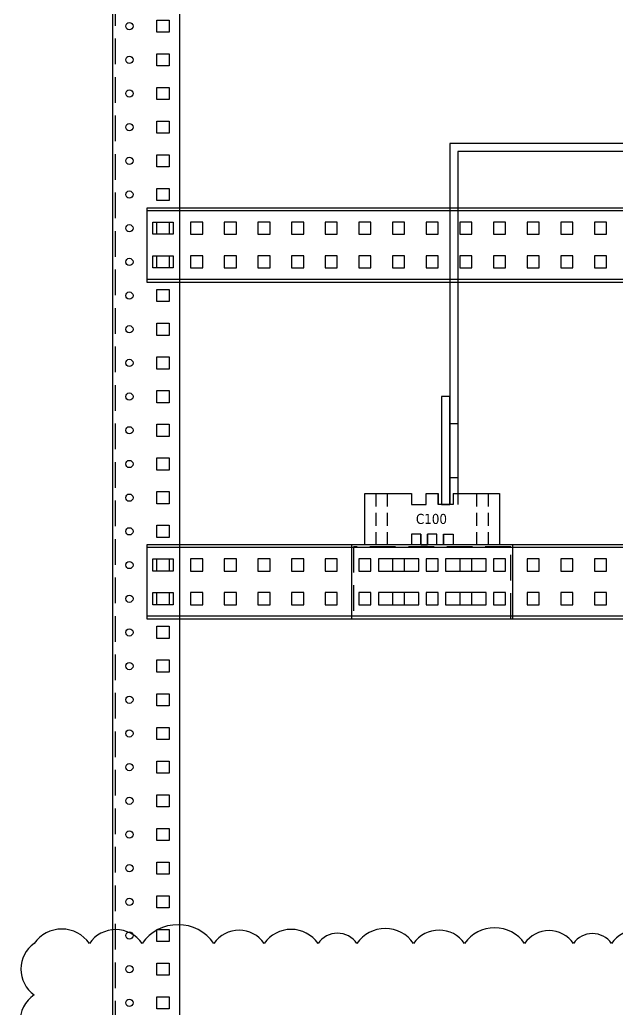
# Model space of a CAD drawing. Header units: millimetres. Extents: x 173893 to 258446, y -176540 to -123824.
# Drawn here: x 203326 to 203770, y -140446 to -139712 of the extents above; entities that cross this region are included whole.
import ezdxf

# ---------------------------------------------------------------- set-up
doc = ezdxf.new("R2010")
doc.units = ezdxf.units.MM
doc.header["$LTSCALE"] = 3
doc.linetypes.add('ACANSTGL', pattern=[0.11811, 0.07874, -0.03937])
doc.linetypes.add('HIDDEN', pattern=[9.525, 6.35, -3.175])
doc.layers.add('@.DM. NÉT CHÍNH', color=7, linetype='Continuous')
doc.styles.get("Standard").update_dxf_attribs({"font": 'arial.ttf'})

msp = doc.modelspace()

# ---------------------------------------------------------------- linework, layer by layer
at = {"color": 1, "linetype": 'ACANSTGL', "ltscale": 40}
for p, q in [((203590.87, -140101.4), (203590.87, -140063.4)), ((203599.37, -140101.4), (203599.37, -140063.4)), ((203665.87, -140101.4), (203665.87, -140063.4)), ((203674.37, -140101.4), (203674.37, -140063.4))]:
    msp.add_line(p, q, dxfattribs=at)
for points in [[(203639.62, -140071.4), (203645.62, -140071.4), (203645.62, -139991.4), (203639.62, -139991.4)], [(203572.62, -140156.4), (203692.62, -140156.4), (203692.62, -140101.4), (203572.62, -140101.4)], [(203592.62, -140120.9), (203622.62, -140120.9), (203622.62, -140111.9), (203592.62, -140111.9)], [(203642.62, -140120.9), (203672.62, -140120.9), (203672.62, -140111.9), (203642.62, -140111.9)], [(203592.62, -140145.9), (203622.62, -140145.9), (203622.62, -140136.9), (203592.62, -140136.9)], [(203642.62, -140145.9), (203672.62, -140145.9), (203672.62, -140136.9), (203642.62, -140136.9)]]:
    msp.add_lwpolyline(points, close=True)
at = {"color": 1}
for points in [[(203617.12, -140101.4), (203582.62, -140101.4), (203582.62, -140063.4), (203617.12, -140063.4)], [(203617.12, -140063.4), (203617.12, -140071.4), (203628.12, -140071.4), (203628.12, -140063.4)], [(203628.12, -140063.4), (203637.12, -140063.4)], [(203628.12, -140071.4), (203628.12, -140063.4), (203637.12, -140063.4), (203637.12, -140071.4)], [(203648.12, -140063.4), (203648.12, -140071.4), (203637.12, -140071.4), (203637.12, -140063.4)], [(203648.12, -140063.4), (203682.62, -140063.4), (203682.62, -140101.4), (203648.12, -140101.4)], [(203624.12, -140101.4), (203624.12, -140093.4), (203617.12, -140093.4), (203617.12, -140101.4)], [(203624.12, -140093.4), (203624.12, -140101.4), (203629.12, -140101.4), (203629.12, -140093.4)], [(203636.12, -140101.4), (203636.12, -140093.4), (203629.12, -140093.4), (203629.12, -140101.4)], [(203641.12, -140093.4), (203641.12, -140101.4), (203636.12, -140101.4), (203636.12, -140093.4)], [(203641.12, -140101.4), (203641.12, -140093.4), (203648.12, -140093.4), (203648.12, -140101.4)], [(203579.12, -140101.4), (203574.12, -140101.4)], [(203591.12, -140101.4), (203586.12, -140101.4)]]:
    msp.add_lwpolyline(points, dxfattribs=at)
at = {"linetype": 'HIDDEN'}
msp.add_lwpolyline([(203691.12, -140156.4), (203691.12, -140102.9), (203574.12, -140102.9), (203574.12, -140156.4)], dxfattribs=at)
at = {"layer": '@.DM. NÉT CHÍNH', "color": 1}
for p, q in [((204344.62, -139853.4), (203420.62, -139853.4)), ((204344.62, -139904.4), (203420.62, -139904.4)), ((204344.62, -140103.4), (203420.62, -140103.4)), ((204344.62, -140154.4), (203420.62, -140154.4))]:
    msp.add_line(p, q, dxfattribs=at)
at = {"layer": '@.DM. NÉT CHÍNH', "linetype": 'Continuous'}
for p, q in [((203645.62, -140011.4), (203651.62, -140011.4)), ((203645.62, -140011.4), (203651.62, -140011.4)), ((203645.62, -140051.4), (203651.62, -140051.4)), ((203645.62, -140051.4), (203651.62, -140051.4))]:
    msp.add_line(p, q, dxfattribs=at)
at = {"layer": '@.DM. NÉT CHÍNH'}
msp.add_lwpolyline([(204370.12, -139066.4), (203395.12, -139066.4), (203395.12, -141166.4), (204370.12, -141166.4)], close=True, dxfattribs=at)
at = {"layer": '@.DM. NÉT CHÍNH', "linetype": 'HIDDEN'}
msp.add_lwpolyline([(204368.12, -139068.4), (203397.12, -139068.4), (203397.12, -141164.4), (204368.12, -141164.4)], close=True, dxfattribs=at)
at = {"layer": '@.DM. NÉT CHÍNH'}
msp.add_lwpolyline([(203445.12, -141166.4), (203445.12, -139066.4)], dxfattribs=at)
at = {"layer": '@.DM. NÉT CHÍNH', "color": 2}
for points in [[(203437.12, -139711.9), (203437.12, -139720.9), (203428.12, -139720.9), (203428.12, -139711.9)], [(203437.12, -139736.9), (203437.12, -139745.9), (203428.12, -139745.9), (203428.12, -139736.9)], [(203437.12, -139761.9), (203437.12, -139770.9), (203428.12, -139770.9), (203428.12, -139761.9)], [(203437.12, -139786.9), (203437.12, -139795.9), (203428.12, -139795.9), (203428.12, -139786.9)], [(203437.12, -139811.9), (203437.12, -139820.9), (203428.12, -139820.9), (203428.12, -139811.9)], [(203437.12, -139836.9), (203437.12, -139845.9), (203428.12, -139845.9), (203428.12, -139836.9)], [(203437.12, -139861.9), (203437.12, -139870.9), (203428.12, -139870.9), (203428.12, -139861.9)], [(203437.12, -139886.9), (203437.12, -139895.9), (203428.12, -139895.9), (203428.12, -139886.9)], [(203437.12, -139911.9), (203437.12, -139920.9), (203428.12, -139920.9), (203428.12, -139911.9)], [(203437.12, -139936.9), (203437.12, -139945.9), (203428.12, -139945.9), (203428.12, -139936.9)], [(203437.12, -139961.9), (203437.12, -139970.9), (203428.12, -139970.9), (203428.12, -139961.9)], [(203437.12, -139986.9), (203437.12, -139995.9), (203428.12, -139995.9), (203428.12, -139986.9)], [(203437.12, -140011.9), (203437.12, -140020.9), (203428.12, -140020.9), (203428.12, -140011.9)], [(203437.12, -140036.9), (203437.12, -140045.9), (203428.12, -140045.9), (203428.12, -140036.9)], [(203437.12, -140061.9), (203437.12, -140070.9), (203428.12, -140070.9), (203428.12, -140061.9)], [(203437.12, -140086.9), (203437.12, -140095.9), (203428.12, -140095.9), (203428.12, -140086.9)], [(203437.12, -140111.9), (203437.12, -140120.9), (203428.12, -140120.9), (203428.12, -140111.9)], [(203437.12, -140136.9), (203437.12, -140145.9), (203428.12, -140145.9), (203428.12, -140136.9)], [(203437.12, -140161.9), (203437.12, -140170.9), (203428.12, -140170.9), (203428.12, -140161.9)], [(203437.12, -140186.9), (203437.12, -140195.9), (203428.12, -140195.9), (203428.12, -140186.9)], [(203437.12, -140211.9), (203437.12, -140220.9), (203428.12, -140220.9), (203428.12, -140211.9)], [(203437.12, -140236.9), (203437.12, -140245.9), (203428.12, -140245.9), (203428.12, -140236.9)], [(203437.12, -140261.9), (203437.12, -140270.9), (203428.12, -140270.9), (203428.12, -140261.9)], [(203437.12, -140286.9), (203437.12, -140295.9), (203428.12, -140295.9), (203428.12, -140286.9)], [(203437.12, -140311.9), (203437.12, -140320.9), (203428.12, -140320.9), (203428.12, -140311.9)], [(203437.12, -140336.9), (203437.12, -140345.9), (203428.12, -140345.9), (203428.12, -140336.9)], [(203437.12, -140361.9), (203437.12, -140370.9), (203428.12, -140370.9), (203428.12, -140361.9)], [(203437.12, -140386.9), (203437.12, -140395.9), (203428.12, -140395.9), (203428.12, -140386.9)], [(203437.12, -140411.9), (203437.12, -140420.9), (203428.12, -140420.9), (203428.12, -140411.9)], [(203437.12, -140436.9), (203437.12, -140445.9), (203428.12, -140445.9), (203428.12, -140436.9)]]:
    msp.add_lwpolyline(points, close=True, dxfattribs=at)
at = {"layer": '@.DM. NÉT CHÍNH', "linetype": 'Continuous'}
for points in [[(203994.57, -139803.4), (203645.62, -139803.4), (203645.62, -140071.4)], [(203994.57, -139803.4), (203645.62, -139803.4), (203645.62, -140071.4)], [(203994.57, -139809.4), (203651.62, -139809.4), (203651.62, -140071.4)], [(203994.57, -139809.4), (203651.62, -139809.4), (203651.62, -140071.4)]]:
    msp.add_lwpolyline(points, dxfattribs=at)
at = {"layer": '@.DM. NÉT CHÍNH', "color": 1}
for points in [[(204344.62, -139851.4), (203420.62, -139851.4), (203420.62, -139906.4), (204344.62, -139906.4)], [(203440.12, -139861.9), (203440.12, -139870.9), (203425.12, -139870.9), (203425.12, -139861.9)], [(203462.12, -139861.9), (203453.12, -139861.9), (203453.12, -139870.9), (203462.12, -139870.9)], [(203487.12, -139861.9), (203478.12, -139861.9), (203478.12, -139870.9), (203487.12, -139870.9)], [(203512.12, -139861.9), (203503.12, -139861.9), (203503.12, -139870.9), (203512.12, -139870.9)], [(203537.12, -139861.9), (203528.12, -139861.9), (203528.12, -139870.9), (203537.12, -139870.9)], [(203562.12, -139861.9), (203553.12, -139861.9), (203553.12, -139870.9), (203562.12, -139870.9)], [(203587.12, -139861.9), (203578.12, -139861.9), (203578.12, -139870.9), (203587.12, -139870.9)], [(203612.12, -139861.9), (203603.12, -139861.9), (203603.12, -139870.9), (203612.12, -139870.9)], [(203637.12, -139861.9), (203628.12, -139861.9), (203628.12, -139870.9), (203637.12, -139870.9)], [(203662.12, -139861.9), (203653.12, -139861.9), (203653.12, -139870.9), (203662.12, -139870.9)], [(203687.12, -139861.9), (203678.12, -139861.9), (203678.12, -139870.9), (203687.12, -139870.9)], [(203712.12, -139861.9), (203703.12, -139861.9), (203703.12, -139870.9), (203712.12, -139870.9)], [(203737.12, -139861.9), (203728.12, -139861.9), (203728.12, -139870.9), (203737.12, -139870.9)], [(203762.12, -139861.9), (203753.12, -139861.9), (203753.12, -139870.9), (203762.12, -139870.9)], [(203440.12, -139886.9), (203440.12, -139895.9), (203425.12, -139895.9), (203425.12, -139886.9)], [(203462.12, -139886.9), (203453.12, -139886.9), (203453.12, -139895.9), (203462.12, -139895.9)], [(203487.12, -139886.9), (203478.12, -139886.9), (203478.12, -139895.9), (203487.12, -139895.9)], [(203512.12, -139886.9), (203503.12, -139886.9), (203503.12, -139895.9), (203512.12, -139895.9)], [(203537.12, -139886.9), (203528.12, -139886.9), (203528.12, -139895.9), (203537.12, -139895.9)], [(203562.12, -139886.9), (203553.12, -139886.9), (203553.12, -139895.9), (203562.12, -139895.9)], [(203587.12, -139886.9), (203578.12, -139886.9), (203578.12, -139895.9), (203587.12, -139895.9)], [(203612.12, -139886.9), (203603.12, -139886.9), (203603.12, -139895.9), (203612.12, -139895.9)], [(203637.12, -139886.9), (203628.12, -139886.9), (203628.12, -139895.9), (203637.12, -139895.9)], [(203662.12, -139886.9), (203653.12, -139886.9), (203653.12, -139895.9), (203662.12, -139895.9)], [(203687.12, -139886.9), (203678.12, -139886.9), (203678.12, -139895.9), (203687.12, -139895.9)], [(203712.12, -139886.9), (203703.12, -139886.9), (203703.12, -139895.9), (203712.12, -139895.9)], [(203737.12, -139886.9), (203728.12, -139886.9), (203728.12, -139895.9), (203737.12, -139895.9)], [(203762.12, -139886.9), (203753.12, -139886.9), (203753.12, -139895.9), (203762.12, -139895.9)], [(204344.62, -140101.4), (203420.62, -140101.4), (203420.62, -140156.4), (204344.62, -140156.4)], [(203440.12, -140111.9), (203440.12, -140120.9), (203425.12, -140120.9), (203425.12, -140111.9)], [(203462.12, -140111.9), (203453.12, -140111.9), (203453.12, -140120.9), (203462.12, -140120.9)], [(203487.12, -140111.9), (203478.12, -140111.9), (203478.12, -140120.9), (203487.12, -140120.9)], [(203512.12, -140111.9), (203503.12, -140111.9), (203503.12, -140120.9), (203512.12, -140120.9)], [(203537.12, -140111.9), (203528.12, -140111.9), (203528.12, -140120.9), (203537.12, -140120.9)], [(203562.12, -140111.9), (203553.12, -140111.9), (203553.12, -140120.9), (203562.12, -140120.9)], [(203587.12, -140111.9), (203578.12, -140111.9), (203578.12, -140120.9), (203587.12, -140120.9)], [(203612.12, -140111.9), (203603.12, -140111.9), (203603.12, -140120.9), (203612.12, -140120.9)], [(203637.12, -140111.9), (203628.12, -140111.9), (203628.12, -140120.9), (203637.12, -140120.9)], [(203662.12, -140111.9), (203653.12, -140111.9), (203653.12, -140120.9), (203662.12, -140120.9)], [(203687.12, -140111.9), (203678.12, -140111.9), (203678.12, -140120.9), (203687.12, -140120.9)], [(203712.12, -140111.9), (203703.12, -140111.9), (203703.12, -140120.9), (203712.12, -140120.9)], [(203737.12, -140111.9), (203728.12, -140111.9), (203728.12, -140120.9), (203737.12, -140120.9)], [(203762.12, -140111.9), (203753.12, -140111.9), (203753.12, -140120.9), (203762.12, -140120.9)], [(203440.12, -140136.9), (203440.12, -140145.9), (203425.12, -140145.9), (203425.12, -140136.9)], [(203462.12, -140136.9), (203453.12, -140136.9), (203453.12, -140145.9), (203462.12, -140145.9)], [(203487.12, -140136.9), (203478.12, -140136.9), (203478.12, -140145.9), (203487.12, -140145.9)], [(203512.12, -140136.9), (203503.12, -140136.9), (203503.12, -140145.9), (203512.12, -140145.9)], [(203537.12, -140136.9), (203528.12, -140136.9), (203528.12, -140145.9), (203537.12, -140145.9)], [(203562.12, -140136.9), (203553.12, -140136.9), (203553.12, -140145.9), (203562.12, -140145.9)], [(203587.12, -140136.9), (203578.12, -140136.9), (203578.12, -140145.9), (203587.12, -140145.9)], [(203612.12, -140136.9), (203603.12, -140136.9), (203603.12, -140145.9), (203612.12, -140145.9)], [(203637.12, -140136.9), (203628.12, -140136.9), (203628.12, -140145.9), (203637.12, -140145.9)], [(203662.12, -140136.9), (203653.12, -140136.9), (203653.12, -140145.9), (203662.12, -140145.9)], [(203687.12, -140136.9), (203678.12, -140136.9), (203678.12, -140145.9), (203687.12, -140145.9)], [(203712.12, -140136.9), (203703.12, -140136.9), (203703.12, -140145.9), (203712.12, -140145.9)], [(203737.12, -140136.9), (203728.12, -140136.9), (203728.12, -140145.9), (203737.12, -140145.9)], [(203762.12, -140136.9), (203753.12, -140136.9), (203753.12, -140145.9), (203762.12, -140145.9)]]:
    msp.add_lwpolyline(points, close=True, dxfattribs=at)
at = {"layer": '@.DM. NÉT CHÍNH', "linetype": 'Continuous'}
msp.add_lwpolyline([(203804.16, -140397.29, 0.520567), (203765.81, -140397.29, 0.520567), (203737.63, -140397.29, 0.520567), (203701.27, -140397.29, 0.520567), (203656.71, -140397.29, 0.520567), (203618.81, -140397.29, 0.520567), (203576.66, -140397.29, 0.520567), (203547.78, -140397.29, 0.520567), (203507.85, -140397.29, 0.520567), (203470.42, -140397.29, 0.520567), (203417.09, -140397.29, 0.520567), (203377.88, -140397.29, 0.520567), (203336.86, -140397.29, 0.520567), (203336.86, -140435.45, 0.520567), (203336.86, -140476.55, 0.520567)], format="xyb", dxfattribs=at)
at = {"layer": '@.DM. NÉT CHÍNH', "color": 2}
for centre in [(203407.62, -139716.4), (203407.62, -139741.4), (203407.62, -139766.4), (203407.62, -139791.4), (203407.62, -139816.4), (203407.62, -139841.4), (203407.62, -139866.4), (203407.62, -139891.4), (203407.62, -139916.4), (203407.62, -139941.4), (203407.62, -139966.4), (203407.62, -139991.4), (203407.62, -140016.4), (203407.62, -140041.4), (203407.62, -140066.4), (203407.62, -140091.4), (203407.62, -140116.4), (203407.62, -140141.4), (203407.62, -140166.4), (203407.62, -140191.4), (203407.62, -140216.4), (203407.62, -140241.4), (203407.62, -140266.4), (203407.62, -140291.4), (203407.62, -140316.4), (203407.62, -140341.4), (203407.62, -140366.4), (203407.62, -140391.4), (203407.62, -140416.4), (203407.62, -140441.4)]:
    msp.add_circle(centre, 2.7, dxfattribs=at)

# ---------------------------------------------------------------- texts
at = {"color": 7, "insert": (203632.07, -140082.24), "char_height": 7.5, "width": 118.3861, "attachment_point": 5}
msp.add_mtext('{\\fTahoma|b0|i0|c0|p34;C100}', dxfattribs=at)

doc.saveas('drawing.dxf')
